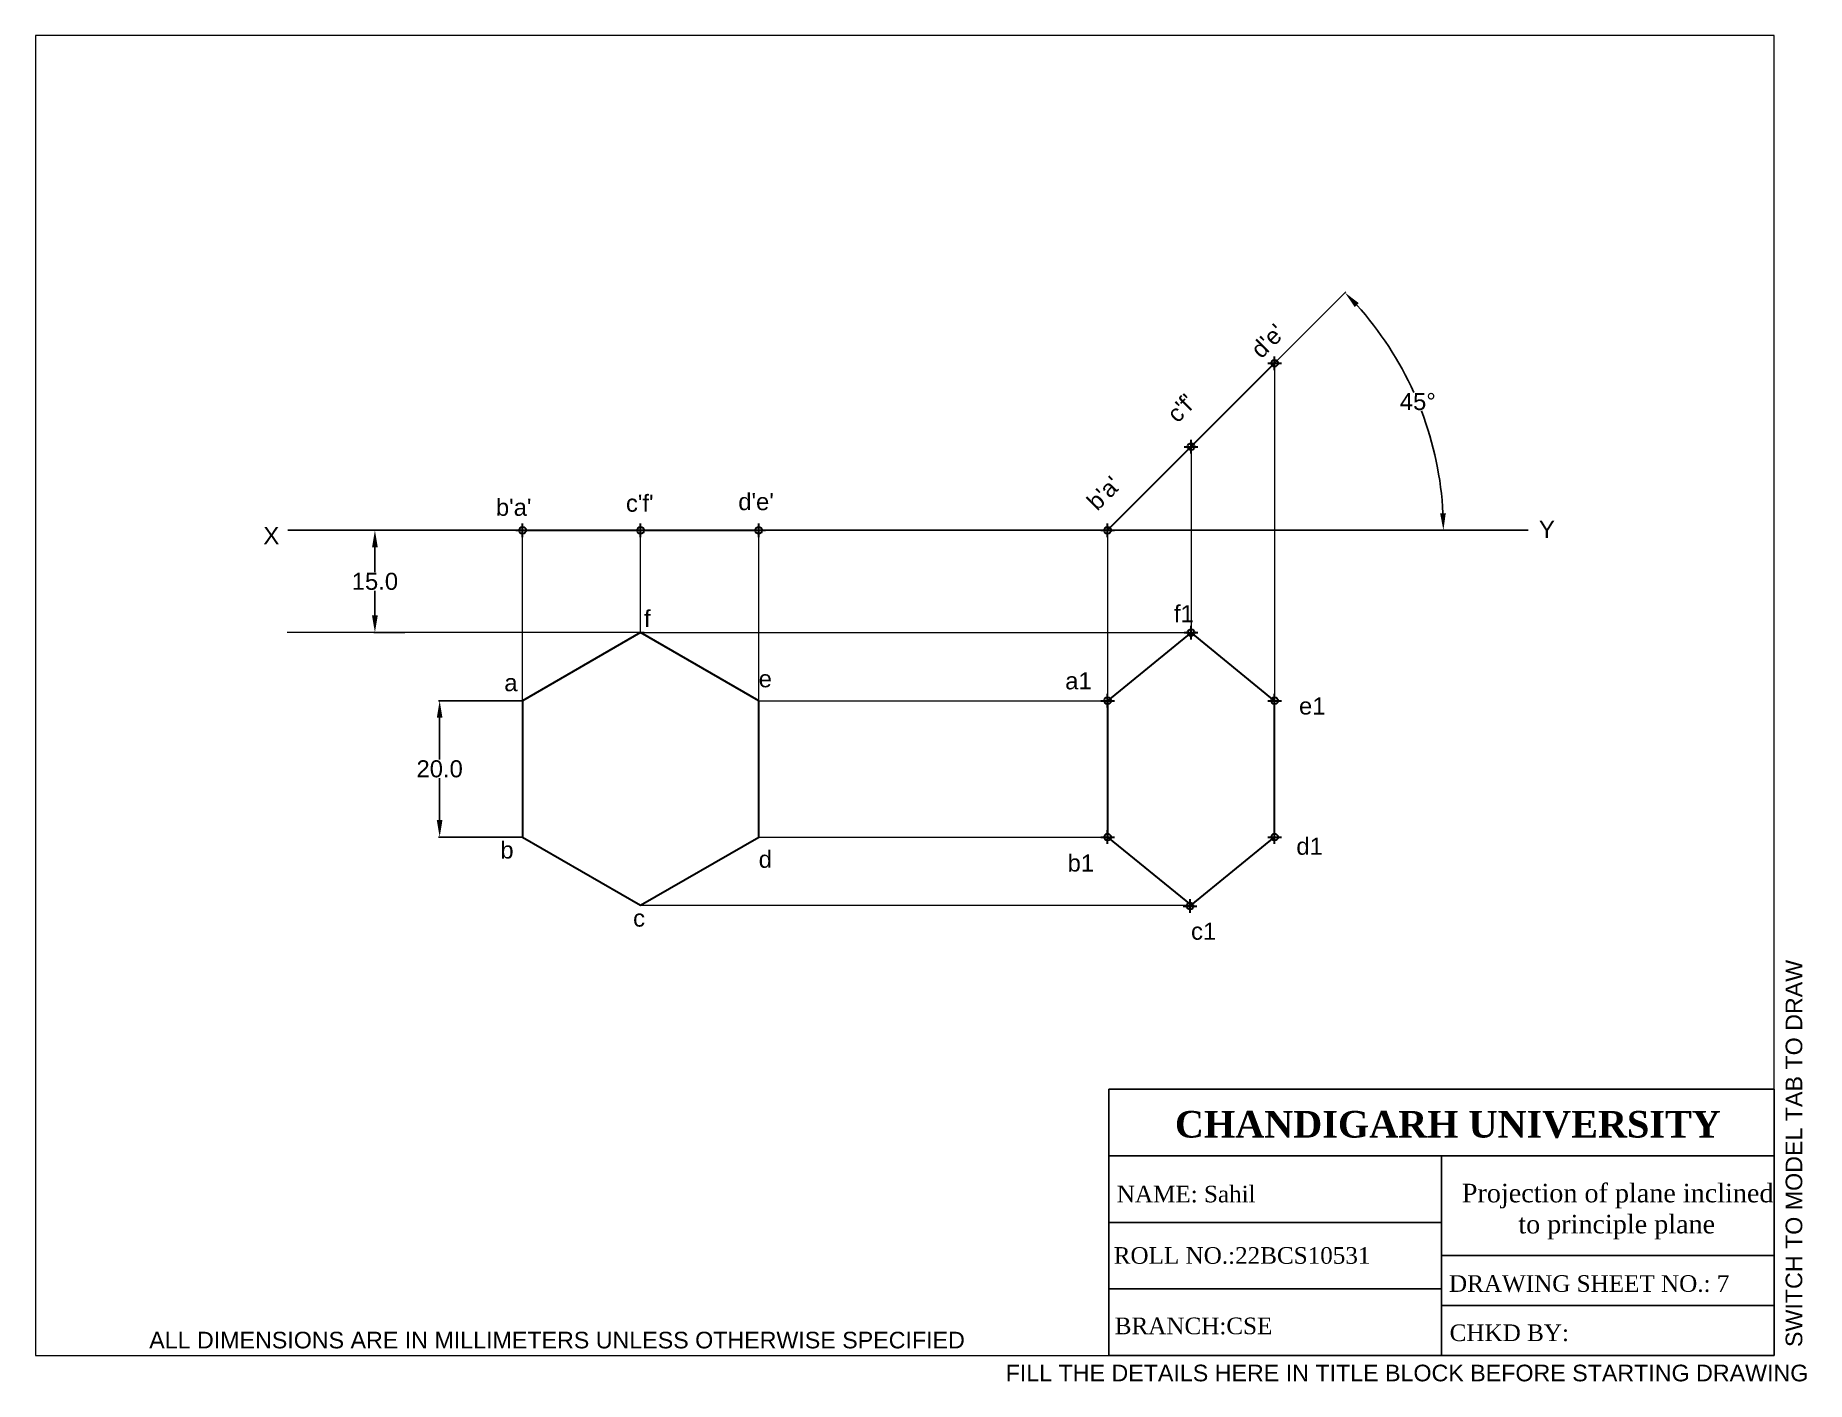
# Paper-space layout 'Layout1' of a CAD drawing. Header units: millimetres. Extents: x 0 to 266, y -4 to 198.
# The model-space entities are those that its viewports show. They can reach past a viewport. Long polylines and large blocks are cut down to what shows.
import ezdxf

# ---------------------------------------------------------------- set-up
doc = ezdxf.new("R2010")
doc.units = ezdxf.units.MM
doc.header["$PDMODE"] = 34
doc.linetypes.add('ACAD_ISO08W100', pattern=[36, 24, -3, 6, -3])
doc.layers.add('Comments', color=10, linetype='Continuous', lineweight=13, plot=False)
doc.layers.add('thick continuous', color=7, linetype='Continuous', lineweight=30)
doc.styles.get("Standard").update_dxf_attribs({"font": 'arial.ttf'})
doc.dimstyles.get("Standard").update_dxf_attribs({"dimtxt": 2.5, "dimasz": 2.5, "dimexe": 0.18, "dimexo": 0.0625, "dimgap": 0.09, "dimtad": 0, "dimtih": 1, "dimtoh": 1, "dimdec": 1, "dimzin": 0, "dimdsep": 46, "dimtxsty": 'Standard', "dimcen": 0.09, "dimadec": 0, "dimazin": 0, "dimtfac": 1, "dimtdec": 1, "dimtofl": 0, "dimtmove": 0, "dimatfit": 3, "dimfxl": 1, "dimtolj": 1, "dimtzin": 0, "dimarcsym": 0})

# ---------------------------------------------------------------- blocks, each defined once
blk = doc.blocks.new('*D0')
at = {"layer": 'Defpoints', "color": 0, "lineweight": 30, "transparency": 16777216}
for p in [(62.86, 418.26), (58.41, 403.26), (62.86, 403.26)]:
    blk.add_point(p, dxfattribs=at)
at = {"layer": 'thick continuous', "color": 0, "lineweight": -2, "transparency": 16777216}
for p, q in [((62.8, 418.26), (58.23, 418.26)), ((58.41, 415.76), (58.41, 412.13)), ((58.41, 405.76), (58.41, 409.4)), ((62.8, 403.26), (58.23, 403.26))]:
    blk.add_line(p, q, dxfattribs=at)
at = {"layer": 'thick continuous', "color": 0, "lineweight": 30, "transparency": 16777216}
for points in [[(57.99, 415.76), (58.83, 415.76), (58.41, 418.26)], [(57.99, 405.76), (58.83, 405.76), (58.41, 403.26)]]:
    blk.add_solid(points, dxfattribs=at)
at = {"layer": 'thick continuous', "color": 0, "lineweight": 13, "transparency": 16777216, "insert": (58.41, 410.76), "char_height": 2.5, "attachment_point": 5}
blk.add_mtext('\\A1;15.0', dxfattribs=at)
blk = doc.blocks.new('*D1')
at = {"layer": 'Defpoints', "color": 0, "lineweight": 30, "transparency": 16777216}
for p in [(190.39, 442.76), (213.48, 431.02), (114.71, 418.26), (165.89, 418.26), (260.9, 418.26)]:
    blk.add_point(p, dxfattribs=at)
at = {"layer": 'thick continuous', "color": 0, "lineweight": -2, "transparency": 16777216}
blk.add_line((190.43, 442.8), (200.86, 453.23), dxfattribs=at)
for start, end in [(24.2245, 42.0924), (2.9076, 20.7967)]:
    blk.add_arc((165.89, 418.26), 49.27, start, end, dxfattribs=at)
at = {"layer": 'thick continuous', "color": 0, "lineweight": 30, "transparency": 16777216}
for points in [[(202.15, 451), (202.75, 451.58), (200.73, 453.1)], [(215.51, 420.77), (214.68, 420.75), (215.16, 418.26)]]:
    blk.add_solid(points, dxfattribs=at)
at = {"layer": 'thick continuous', "color": 0, "lineweight": 13, "transparency": 16777216, "insert": (211.41, 437.12), "char_height": 2.5, "attachment_point": 5}
blk.add_mtext('\\A1;45°', dxfattribs=at)
blk = doc.blocks.new('*D2')
at = {"layer": 'Defpoints', "color": 0, "lineweight": 30, "transparency": 16777216}
for p in [(80.07, 393.26), (67.91, 373.26), (80.07, 373.26)]:
    blk.add_point(p, dxfattribs=at)
at = {"layer": 'thick continuous', "color": 0, "lineweight": -2, "transparency": 16777216}
for p, q in [((80.01, 393.26), (67.73, 393.26)), ((67.91, 390.76), (67.91, 384.63)), ((67.91, 375.76), (67.91, 381.9)), ((80.01, 373.26), (67.73, 373.26))]:
    blk.add_line(p, q, dxfattribs=at)
at = {"layer": 'thick continuous', "color": 0, "lineweight": 30, "transparency": 16777216}
for points in [[(67.49, 390.76), (68.32, 390.76), (67.91, 393.26)], [(67.49, 375.76), (68.32, 375.76), (67.91, 373.26)]]:
    blk.add_solid(points, dxfattribs=at)
at = {"layer": 'thick continuous', "color": 0, "lineweight": 13, "transparency": 16777216, "insert": (67.91, 383.26), "char_height": 2.5, "attachment_point": 5}
blk.add_mtext('\\A1;20.0', dxfattribs=at)

msp = doc.modelspace()

# ---------------------------------------------------------------- linework, layer by layer
at = {"layer": 'thick continuous', "lineweight": 30}
for p, q in [((165.89, 418.26), (190.39, 442.76)), ((80.07, 418.26), (114.71, 418.26)), ((178.14, 403.26), (165.89, 393.26)), ((190.39, 393.26), (178.14, 403.26)), ((165.89, 393.26), (165.89, 373.26)), ((190.39, 373.26), (190.39, 393.26)), ((165.89, 373.26), (178.14, 363.26)), ((178.14, 363.26), (190.39, 373.26))]:
    msp.add_line(p, q, dxfattribs=at)
at = {"layer": 'thick continuous', "lineweight": 9}
for p, q in [((190.39, 442.76), (190.39, 393.26)), ((178.14, 430.51), (178.14, 403.26)), ((80.07, 393.26), (80.07, 418.26)), ((97.39, 403.26), (97.39, 418.26)), ((114.71, 393.26), (114.71, 418.26)), ((165.89, 418.26), (165.89, 373.26)), ((97.89, 403.26), (45.53, 403.26)), ((97.39, 403.26), (178.14, 403.26)), ((114.71, 393.26), (165.89, 393.26)), ((114.71, 373.26), (165.89, 373.26)), ((97.39, 363.26), (178.14, 363.26))]:
    msp.add_line(p, q, dxfattribs=at)
at = {"layer": 'thick continuous', "lineweight": 25}
for p, q in [((80.07, 418.26), (45.65, 418.26)), ((114.71, 418.26), (227.59, 418.26))]:
    msp.add_line(p, q, dxfattribs=at)
at = {"layer": 'thick continuous'}
msp.add_line((80.07, 393.26), (80.07, 393.26), dxfattribs=at)
at = {"layer": 'thick continuous', "lineweight": 30}
msp.add_lwpolyline([(114.71, 373.26), (114.71, 393.26), (97.39, 403.26), (80.07, 393.26), (80.07, 373.26), (97.39, 363.26)], close=True, dxfattribs=at)
for p in [(190.39, 442.76), (178.14, 430.51), (80.07, 418.26), (97.39, 418.26), (114.71, 418.26), (165.89, 418.26), (178.14, 403.26), (165.89, 393.26), (190.39, 393.26), (165.89, 373.26), (190.39, 373.26), (177.99, 363.14)]:
    msp.add_point(p, dxfattribs=at)

# ---------------------------------------------------------------- texts
at = {"layer": 'thick continuous', "lineweight": 30, "char_height": 2.5, "attachment_point": 1, "rotation": 45}
for s, width, heights, insert in [("d'e'", 11.3577, [0], (186.67, 445.07)), ("c'f'", 9.2373, [0], (174.38, 435.63)), ("b'a'", 8.0722, [2.54], (162.6, 422.75))]:
    msp.add_mtext_dynamic_manual_height_columns(s, width=width, gutter_width=12.5, heights=heights, dxfattribs=dict(at, insert=insert))
at = {"layer": 'thick continuous', "lineweight": 30, "char_height": 2.5, "attachment_point": 1}
for s, width, heights, insert in [("c'f'", 7.8127, [0], (95.24, 423.48)), ("d'e'", 10.4074, [0], (111.72, 423.71)), ("b'a'", 6.999, [0], (76.16, 422.88)), ('X', 7.7764, [0], (42.05, 418.72)), ('Y', 5.7854, [0], (229.18, 419.65)), ('f', 8.133, [0], (97.89, 406.55)), ('f1', 8.3219, [0], (175.63, 407.27)), ('a', 6.4736, [0], (77.39, 397.16)), ('e', 8.0001, [0], (114.71, 397.73)), ('a1', 6.2115, [0], (159.68, 397.43)), ('e1', 9.8286, [0], (193.98, 393.74)), ('b', 7.9907, [0], (76.82, 372.62)), ('d1', 8.1106, [0], (193.59, 373.17)), ('d', 8.1897, [0], (114.71, 371.26)), ('b1', 5.8586, [0], (160.03, 370.71)), ('c', 9.5263, [5.3], (96.29, 362.63)), ('c1', 9.054, [0], (178.14, 360.71))]:
    msp.add_mtext_dynamic_manual_height_columns(s, width=width, gutter_width=12.5, heights=heights, dxfattribs=dict(at, insert=insert))

# ---------------------------------------------------------------- dimensions: what is measured, and where the dimension line sits
at = {"layer": 'thick continuous', "lineweight": 13}
dim = msp.add_angular_dim_2l(base=(213.48, 431.02), line1=((114.71, 418.26), (260.9, 418.26)), line2=((165.89, 418.26), (190.39, 442.76)), dimstyle='Standard', dxfattribs=at)
dim.commit()
dim.dimension.update_dxf_attribs({"geometry": '*D1', "text_midpoint": (211.41, 437.12)})
for base, p1, p2, picture, middle in [((58.41, 403.26), (62.86, 418.26), (62.86, 403.26), '*D0', (58.41, 410.76)), ((67.91, 373.26), (80.07, 393.26), (80.07, 373.26), '*D2', (67.91, 383.26))]:
    dim = msp.add_linear_dim(base=base, p1=p1, p2=p2, angle=90, dimstyle='Standard', dxfattribs=at)
    dim.commit()
    dim.dimension.update_dxf_attribs({"geometry": picture, "text_midpoint": middle})

psp = doc.layouts.get("Layout1")

# ---------------------------------------------------------------- linework, layer by layer
for p, q in [((161.41, 40), (261.41, 40)), ((161.41, 40), (161.41, 0)), ((261.41, 40), (261.41, 0)), ((161.41, 30), (261.41, 30)), ((161.41, 30), (194.27, 30)), ((211.41, 30), (211.41, 0)), ((161.41, 20), (211.41, 20)), ((211.41, 15), (261.41, 15)), ((161.41, 10), (211.41, 10)), ((211.41, 7.5), (261.41, 7.5)), ((161.41, 0), (261.41, 0))]:
    psp.add_line(p, q)

# ---------------------------------------------------------------- texts
at = {"attachment_point": 1}
for s, width, insert, char_height in [('\\pi0.35393;{\\fTimes New Roman|b1|i0|c0|p18;CHANDIGARH UNIVERSITY}', 80.8177, (170.98, 36.75), 4), ('\\pi0.37383;{\\fTimes New Roman|b0|i0|c0|p18;Projection of plane inclined \\P\\pi8.86266;to principle plane}', 46.4985, (214.1, 25.81), 2.8)]:
    psp.add_mtext_dynamic_manual_height_columns(s, width=width, gutter_width=40, heights=[0], dxfattribs=dict(at, insert=insert, char_height=char_height))
at = {"linetype": 'ACAD_ISO08W100', "lineweight": 100, "char_height": 2.5, "attachment_point": 1}
for s, width, insert in [('{\\fTimes New Roman|b0|i0|c0|p18;NAME: Sahil }', 45.3199, (162.59, 25.51)), ('{\\fTimes New Roman|b0|i0|c0|p18;ROLL NO.:22BCS10531}', 45.3199, (162.13, 16.28)), ('{\\fTimes New Roman|b0|i0|c0|p18;DRAWING SHEET NO.: 7}', 45.3199, (212.54, 12.06)), ('{\\fTimes New Roman|b0|i0|c0|p18;BRANCH:CSE}', 45.3199, (162.28, 5.69)), ('{\\fTimes New Roman|b0|i0|c0|p18;CHKD BY: }', 47.9779, (212.64, 4.66))]:
    psp.add_mtext_dynamic_manual_height_columns(s, width=width, gutter_width=25, heights=[0], dxfattribs=dict(at, insert=insert))
at = {"layer": 'Comments'}
psp.add_text('SWITCH TO MODEL TAB TO DRAW', height=2.5, rotation=90, dxfattribs=at).set_placement((265.66, 1.26))
psp.add_text('FILL THE DETAILS HERE IN TITLE BLOCK BEFORE STARTING DRAWING', height=2.5, dxfattribs=at).set_placement((145.88, -3.89))
at = {"layer": 'thick continuous'}
psp.add_text('ALL DIMENSIONS ARE IN MILLIMETERS UNLESS OTHERWISE SPECIFIED', height=2.5, dxfattribs=at).set_placement((17.11, 1.06))

# ---------------------------------------------------------------- viewports
psp.add_viewport(center=(130.71, 99.21), size=(261.41, 198.4125), view_center_point=(136.14, 394.04), view_height=193.5902, dxfattribs=at)

doc.saveas('drawing.dxf')
